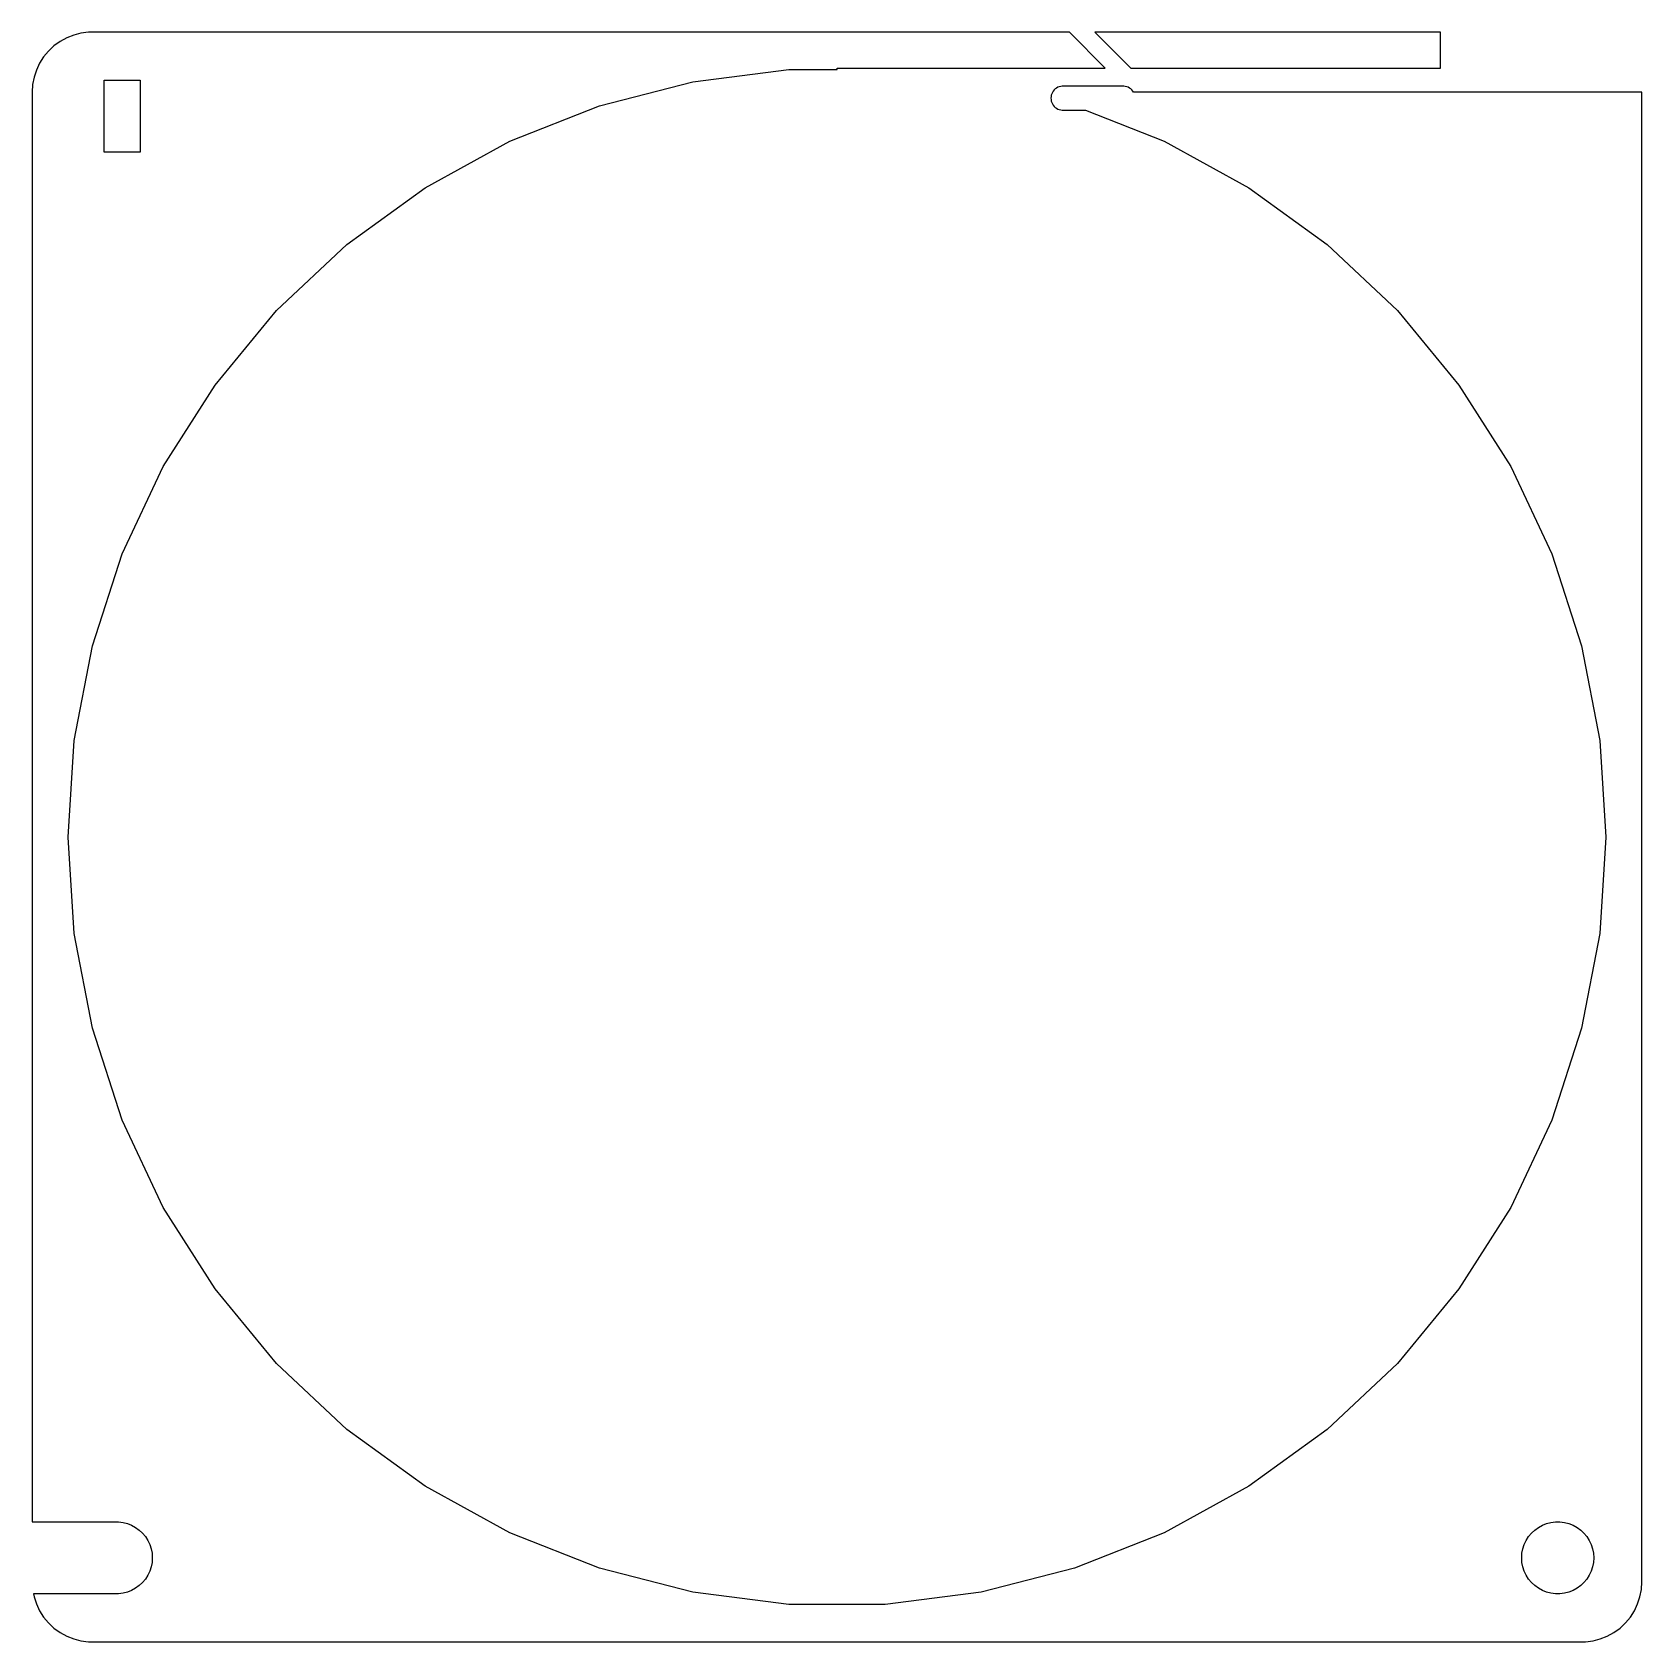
# Model space of a CAD drawing. Header units: metres. Extents: x -67 to 67, y 221 to 355.
import ezdxf

# ---------------------------------------------------------------- set-up
doc = ezdxf.new("R2010")
doc.units = ezdxf.units.M

msp = doc.modelspace()

# ---------------------------------------------------------------- linework, layer by layer
for p, q in [((-65.1871, 353.853), (-65.6448, 353.423)), ((-64.6791, 354.222), (-65.1871, 353.853)), ((-64.1289, 354.524), (-64.6791, 354.222)), ((-63.5451, 354.755), (-64.1289, 354.524)), ((-62.9369, 354.911), (-63.5451, 354.755)), ((-62.3139, 354.99), (-62.9369, 354.911)), ((19.3432, 354.99), (-62.3139, 354.99)), ((22.3333, 352), (19.3432, 354.99)), ((50.25, 354.99), (21.4645, 354.99)), ((21.4645, 354.99), (24.4547, 352)), ((50.25, 352), (50.25, 354.99)), ((-66.0451, 352.939), (-66.3815, 352.409)), ((-65.6448, 353.423), (-66.0451, 352.939)), ((-66.8429, 351.243), (-66.9606, 350.627)), ((-66.6489, 351.841), (-66.8429, 351.243)), ((-66.3815, 352.409), (-66.6489, 351.841)), ((-11.9924, 350.866), (-4.0186, 351.874)), ((-4.0186, 351.874), (0, 351.874)), ((0, 351.874), (0, 352)), ((0, 352), (22.3333, 352)), ((24.4547, 352), (50.25, 352)), ((-66.9606, 350.627), (-67, 350)), ((-67, 350), (-67, 230.994)), ((-61, 345), (-61, 351)), ((-61, 351), (-58, 351)), ((-58, 351), (-58, 345)), ((-19.7771, 348.868), (-11.9924, 350.866)), ((17.8424, 349.749), (17.8189, 349.625)), ((17.8812, 349.868), (17.8424, 349.749)), ((17.9347, 349.982), (17.8812, 349.868)), ((18.002, 350.088), (17.9347, 349.982)), ((18.082, 350.185), (18.002, 350.088)), ((18.1736, 350.271), (18.082, 350.185)), ((18.2752, 350.344), (18.1736, 350.271)), ((18.3852, 350.405), (18.2752, 350.344)), ((18.502, 350.451), (18.3852, 350.405)), ((18.6236, 350.482), (18.502, 350.451)), ((18.7482, 350.498), (18.6236, 350.482)), ((23.8738, 350.498), (18.7482, 350.498)), ((23.9984, 350.482), (23.8738, 350.498)), ((24.12, 350.451), (23.9984, 350.482)), ((24.2368, 350.405), (24.12, 350.451)), ((24.3468, 350.344), (24.2368, 350.405)), ((24.4484, 350.271), (24.3468, 350.344)), ((24.54, 350.185), (24.4484, 350.271)), ((24.62, 350.088), (24.54, 350.185)), ((24.6757, 350), (24.62, 350.088)), ((67, 350), (24.6757, 350)), ((67, 226), (67, 350)), ((-27.2499, 345.909), (-19.7771, 348.868)), ((17.8189, 349.625), (17.811, 349.5)), ((17.811, 349.5), (17.8189, 349.375)), ((17.8189, 349.375), (17.8424, 349.251)), ((17.8424, 349.251), (17.8812, 349.132)), ((17.8812, 349.132), (17.9347, 349.018)), ((17.9347, 349.018), (18.002, 348.912)), ((18.002, 348.912), (18.082, 348.815)), ((18.082, 348.815), (18.1736, 348.729)), ((18.1736, 348.729), (18.2752, 348.656)), ((18.2752, 348.656), (18.3852, 348.595)), ((18.3852, 348.595), (18.502, 348.549)), ((18.502, 348.549), (18.6236, 348.518)), ((18.6236, 348.518), (18.7482, 348.502)), ((18.7482, 348.502), (20.7006, 348.502)), ((20.7006, 348.502), (27.2499, 345.909)), ((-34.2929, 342.037), (-27.2499, 345.909)), ((27.2499, 345.909), (34.2929, 342.037)), ((-58, 345), (-61, 345)), ((-40.7951, 337.313), (-34.2929, 342.037)), ((34.2929, 342.037), (40.7951, 337.313)), ((-46.654, 331.811), (-40.7951, 337.313)), ((40.7951, 337.313), (46.654, 331.811)), ((-51.7771, 325.618), (-46.654, 331.811)), ((46.654, 331.811), (51.7771, 325.618)), ((-56.0836, 318.832), (-51.7771, 325.618)), ((51.7771, 325.618), (56.0836, 318.832)), ((-59.5057, 311.56), (-56.0836, 318.832)), ((56.0836, 318.832), (59.5057, 311.56)), ((-61.9893, 303.916), (-59.5057, 311.56)), ((59.5057, 311.56), (61.9893, 303.916)), ((-63.4953, 296.021), (-61.9893, 303.916)), ((61.9893, 303.916), (63.4953, 296.021)), ((-64, 288), (-63.4953, 296.021)), ((63.4953, 296.021), (64, 288)), ((-63.4953, 279.979), (-64, 288)), ((64, 288), (63.4953, 279.979)), ((-61.9893, 272.084), (-63.4953, 279.979)), ((63.4953, 279.979), (61.9893, 272.084)), ((-59.5057, 264.44), (-61.9893, 272.084)), ((61.9893, 272.084), (59.5057, 264.44)), ((-56.0836, 257.168), (-59.5057, 264.44)), ((59.5057, 264.44), (56.0836, 257.168)), ((-51.7771, 250.382), (-56.0836, 257.168)), ((56.0836, 257.168), (51.7771, 250.382)), ((-46.654, 244.189), (-51.7771, 250.382)), ((51.7771, 250.382), (46.654, 244.189)), ((-40.7951, 238.687), (-46.654, 244.189)), ((46.654, 244.189), (40.7951, 238.687)), ((-34.2929, 233.963), (-40.7951, 238.687)), ((40.7951, 238.687), (34.2929, 233.963)), ((-27.2499, 230.091), (-34.2929, 233.963)), ((34.2929, 233.963), (27.2499, 230.091)), ((-67, 230.994), (-59.8116, 230.994)), ((-59.8116, 230.994), (-59.4379, 230.947)), ((-59.4379, 230.947), (-59.0729, 230.853)), ((-59.0729, 230.853), (-58.7227, 230.714)), ((-58.7227, 230.714), (-58.3925, 230.533)), ((-58.3925, 230.533), (-58.0877, 230.312)), ((58.0877, 230.312), (58.3925, 230.533)), ((58.3925, 230.533), (58.7227, 230.714)), ((58.7227, 230.714), (59.0729, 230.853)), ((59.0729, 230.853), (59.4379, 230.947)), ((59.4379, 230.947), (59.8116, 230.994)), ((59.8116, 230.994), (60.1884, 230.994)), ((60.1884, 230.994), (60.5621, 230.947)), ((60.5621, 230.947), (60.927, 230.853)), ((60.927, 230.853), (61.2773, 230.714)), ((61.2773, 230.714), (61.6075, 230.533)), ((61.6075, 230.533), (61.9123, 230.312)), ((-58.0877, 230.312), (-57.8131, 230.054)), ((-57.8131, 230.054), (-57.5729, 229.763)), ((-57.5729, 229.763), (-57.3711, 229.445)), ((-57.3711, 229.445), (-57.2107, 229.104)), ((-19.7771, 227.132), (-27.2499, 230.091)), ((27.2499, 230.091), (19.7771, 227.132)), ((57.2107, 229.104), (57.3711, 229.445)), ((57.3711, 229.445), (57.5729, 229.763)), ((57.5729, 229.763), (57.8131, 230.054)), ((57.8131, 230.054), (58.0877, 230.312)), ((61.9123, 230.312), (62.1869, 230.054)), ((62.1869, 230.054), (62.427, 229.763)), ((62.427, 229.763), (62.6289, 229.445)), ((62.6289, 229.445), (62.7893, 229.104)), ((-57.2107, 229.104), (-57.0942, 228.746)), ((-57.0942, 228.746), (-57.0237, 228.376)), ((-57.0237, 228.376), (-57, 228)), ((-57, 228), (-57.0237, 227.624)), ((57, 228), (57.0237, 228.376)), ((57.0237, 227.624), (57, 228)), ((57.0237, 228.376), (57.0942, 228.746)), ((57.0942, 228.746), (57.2107, 229.104)), ((62.7893, 229.104), (62.9057, 228.746)), ((62.9057, 228.746), (62.9763, 228.376)), ((62.9763, 228.376), (63, 228)), ((63, 228), (62.9763, 227.624)), ((-57.3711, 226.555), (-57.5729, 226.237)), ((-57.2107, 226.896), (-57.3711, 226.555)), ((-57.0942, 227.254), (-57.2107, 226.896)), ((-57.0237, 227.624), (-57.0942, 227.254)), ((-11.9924, 225.134), (-19.7771, 227.132)), ((19.7771, 227.132), (11.9924, 225.134)), ((57.0942, 227.254), (57.0237, 227.624)), ((57.2107, 226.896), (57.0942, 227.254)), ((57.3711, 226.555), (57.2107, 226.896)), ((57.5729, 226.237), (57.3711, 226.555)), ((62.6289, 226.555), (62.427, 226.237)), ((62.7893, 226.896), (62.6289, 226.555)), ((62.9057, 227.254), (62.7893, 226.896)), ((62.9763, 227.624), (62.9057, 227.254)), ((-59.0729, 225.147), (-59.4379, 225.053)), ((-58.7227, 225.286), (-59.0729, 225.147)), ((-58.3925, 225.467), (-58.7227, 225.286)), ((-58.0877, 225.688), (-58.3925, 225.467)), ((-57.8131, 225.946), (-58.0877, 225.688)), ((-57.5729, 226.237), (-57.8131, 225.946)), ((-4.0186, 224.126), (-11.9924, 225.134)), ((11.9924, 225.134), (4.0186, 224.126)), ((57.8131, 225.946), (57.5729, 226.237)), ((58.0877, 225.688), (57.8131, 225.946)), ((58.3925, 225.467), (58.0877, 225.688)), ((58.7227, 225.286), (58.3925, 225.467)), ((59.0729, 225.147), (58.7227, 225.286)), ((59.4379, 225.053), (59.0729, 225.147)), ((60.927, 225.147), (60.5621, 225.053)), ((61.2773, 225.286), (60.927, 225.147)), ((61.6075, 225.467), (61.2773, 225.286)), ((61.9123, 225.688), (61.6075, 225.467)), ((62.1869, 225.946), (61.9123, 225.688)), ((62.427, 226.237), (62.1869, 225.946)), ((66.8429, 224.757), (66.9606, 225.373)), ((66.9606, 225.373), (67, 226)), ((-59.8116, 225.006), (-66.8905, 225.006)), ((-66.8905, 225.006), (-66.8429, 224.757)), ((-66.8429, 224.757), (-66.6489, 224.159)), ((-66.6489, 224.159), (-66.3815, 223.591)), ((-59.4379, 225.053), (-59.8116, 225.006)), ((4.0186, 224.126), (-4.0186, 224.126)), ((59.8116, 225.006), (59.4379, 225.053)), ((60.1884, 225.006), (59.8116, 225.006)), ((60.5621, 225.053), (60.1884, 225.006)), ((66.3815, 223.591), (66.6489, 224.159)), ((66.6489, 224.159), (66.8429, 224.757)), ((-66.3815, 223.591), (-66.0451, 223.061)), ((-66.0451, 223.061), (-65.6448, 222.577)), ((-65.6448, 222.577), (-65.1871, 222.147)), ((65.1871, 222.147), (65.6448, 222.577)), ((65.6448, 222.577), (66.0451, 223.061)), ((66.0451, 223.061), (66.3815, 223.591)), ((-65.1871, 222.147), (-64.6791, 221.778)), ((-64.6791, 221.778), (-64.1289, 221.476)), ((-64.1289, 221.476), (-63.5451, 221.245)), ((-63.5451, 221.245), (-62.9369, 221.089)), ((62.9369, 221.089), (63.5451, 221.245)), ((63.5451, 221.245), (64.1289, 221.476)), ((64.1289, 221.476), (64.6791, 221.778)), ((64.6791, 221.778), (65.1871, 222.147)), ((-62.9369, 221.089), (-62.3139, 221.01)), ((-62.3139, 221.01), (62.3139, 221.01)), ((62.3139, 221.01), (62.9369, 221.089))]:
    msp.add_line(p, q)

doc.saveas('drawing.dxf')
